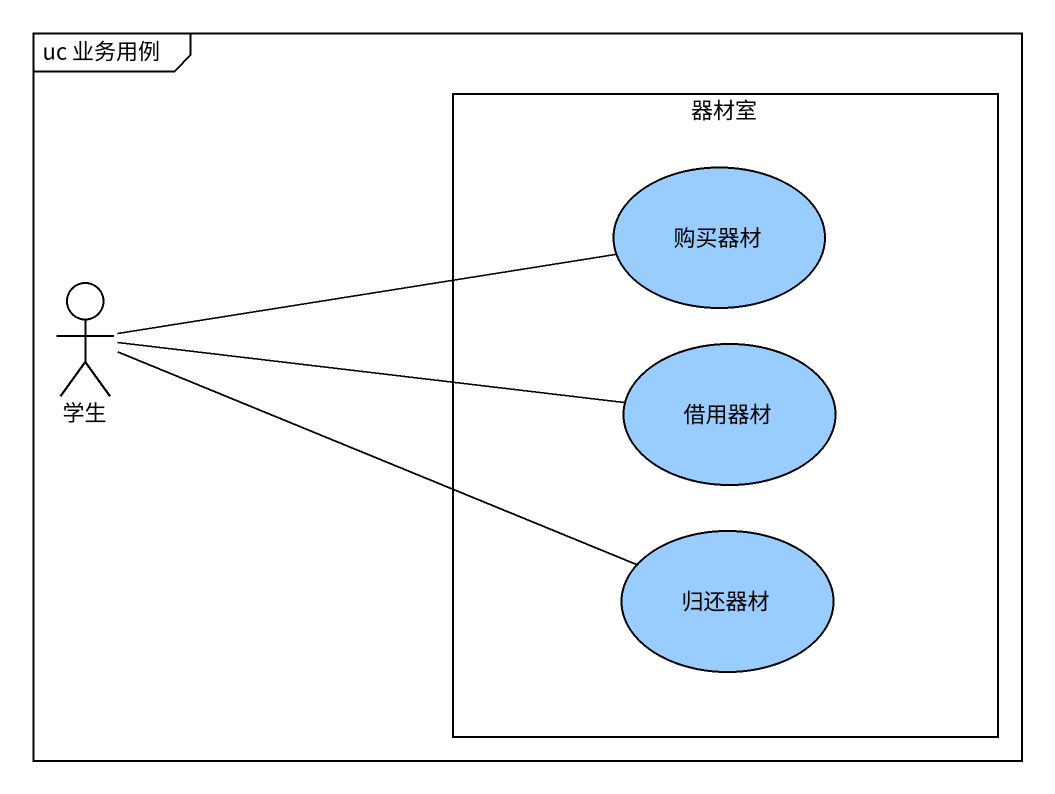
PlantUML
@startuml
mainframe uc 业务用例
rectangle 器材室 {
  usecase 购买器材 #99CCFF
  usecase 借用器材 #99CCFF
  usecase 归还器材 #99CCFF
}
actor 学生
学生 -right- 购买器材
学生 -right- 借用器材
学生 -right- 归还器材
@enduml
